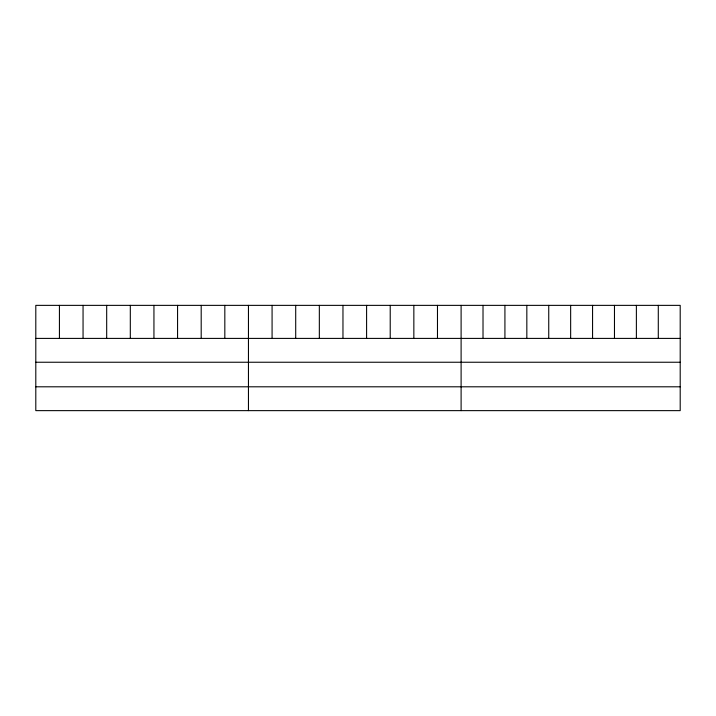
<?xml version="1.0" encoding="UTF-8"?>
<svg xmlns="http://www.w3.org/2000/svg" width="716" height="716" viewBox="0 0 716 716"><rect width="100%" height="100%" fill="white"/><g stroke="black" fill="none" stroke-linecap="round" stroke-linejoin="round"><path stroke-width="1.07" d="M680.2 362.242L680.2 305.365L35.8 305.365L35.8 410.635L680.2 410.635L680.2 362.242L35.8 362.242M35.8 338.408L680.2 338.408M35.8 386.801L680.2 386.801M658.29 305.365L658.29 338.408M636.381 305.365L636.381 338.408M614.471 305.365L614.471 338.408M592.562 305.365L592.562 338.408M570.652 305.365L570.652 338.408M548.742 305.365L548.742 338.408M526.833 305.365L526.833 338.408M504.923 305.365L504.923 338.408M483.014 305.365L483.014 338.408M461.104 305.365L461.104 410.635M437.476 305.365L437.476 338.408M413.848 305.365L413.848 338.408M390.22 305.365L390.22 338.408M366.592 305.365L366.592 338.408M342.964 305.365L342.964 338.408M319.336 305.365L319.336 338.408M295.708 305.365L295.708 338.408M272.08 305.365L272.08 338.408M248.452 305.365L248.452 410.635M224.824 305.365L224.824 338.408M201.196 305.365L201.196 338.408M177.568 305.365L177.568 338.408M153.94 305.365L153.94 338.408M130.312 305.365L130.312 338.408M106.684 305.365L106.684 338.408M83.056 305.365L83.056 338.408M59.428 305.365L59.428 338.408"/></g></svg>
